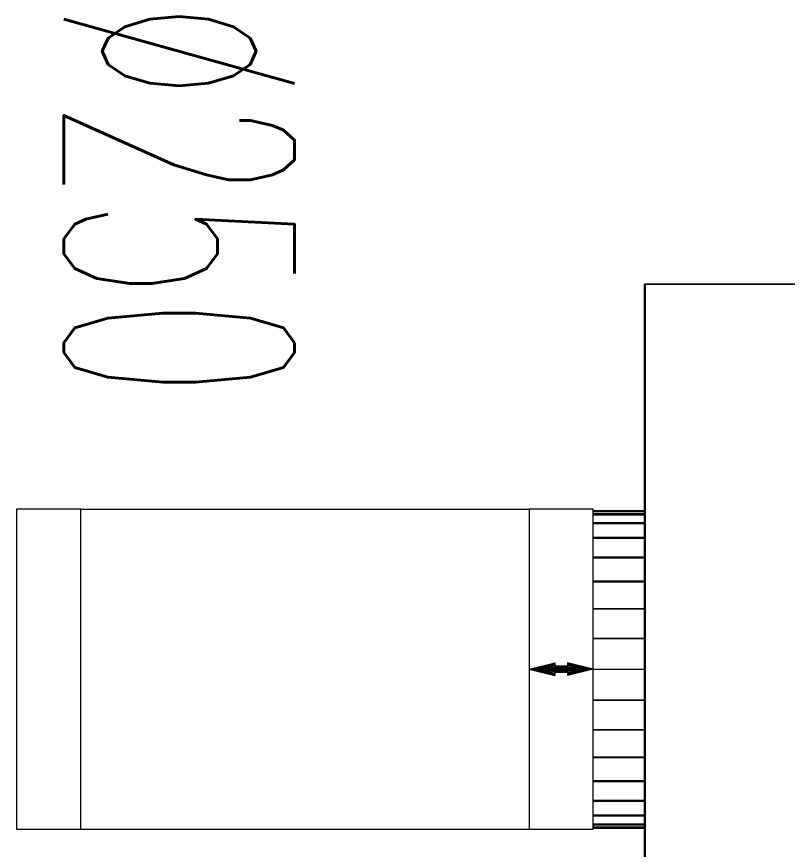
# Model space of a CAD drawing. Header units: inches. Extents: x -772 to 6765, y -813 to 4093.
# Drawn here: x 5746.4 to 5806.6, y 44.6 to 109.6 of the extents above; entities that cross this region are included whole.
import ezdxf
from ezdxf.enums import TextEntityAlignment as Align

# ---------------------------------------------------------------- set-up
doc = ezdxf.new("R2010")
doc.units = ezdxf.units.IN
doc.header["$MEASUREMENT"] = 0
for name, color, linetype, lineweight in [('MTY-EMIS-KANALI', 150, 'Continuous', 0), ('MTY-UFLEME-KANALI-Flex', 21, 'ZIGZAG', 0), ('VDI3805_Objects', 7, 'Continuous', 0)]:
    doc.layers.add(name, color=color, linetype=linetype, lineweight=lineweight)
doc.styles.add('CAP', font='simplxtw.shx', dxfattribs={"width": 0.65})
doc.linetypes.add('ZIGZAG', pattern='A,0.0001,-0.2,[131,ltypeshp.shx,S=0.2,R=0,X=-0.2,Y=0],-0.4,[131,ltypeshp.shx,S=0.2,R=180.00002,X=0.2,Y=0],-0.2', length=0.8001)

# ---------------------------------------------------------------- blocks, each defined once
blk = doc.blocks.new('70205_970_03')
at = {"layer": 'VDI3805_Objects', "color": 253}
for p, q in [((-0.3005, -0.3005), (-0.3005, 0.3005)), ((0.3005, 0.3005), (-0.3005, 0.3005)), ((-0.2995, -0.2995), (-0.2995, 0.2995)), ((-0.2995, 0.2995), (0.2995, 0.2995)), ((0.2995, 0.2995), (0.2995, -0.2995)), ((0.3005, -0.3005), (0.3005, 0.3005)), ((0.3005, 0.3005), (0.31561, 0.3005)), ((0.4355, 0.3005), (0.3005, 0.3005)), ((0.31561, -0.3005), (0.31561, 0.3005)), ((0.31561, 0.3005), (0.4355, 0.3005)), ((0.4345, -0.3005), (0.4345, 0.3005)), ((0.4345, 0.3005), (0.4355, 0.3005)), ((0.4355, -0.3005), (0.4355, 0.3005)), ((0.4355, -0.3005), (0.4355, 0.3005)), ((-0.269, 0.295), (-0.295, 0.295)), ((-0.295, 0.295), (-0.295, 0.265)), ((-0.295, 0.295), (-0.265, 0.295)), ((-0.269, 0.295), (-0.269, 0.265)), ((-0.265, 0.295), (-0.265, 0.265)), ((0.265, 0.265), (0.265, 0.295)), ((0.265, 0.295), (0.295, 0.295)), ((0.295, 0.295), (0.269, 0.295)), ((0.269, 0.265), (0.269, 0.295)), ((0.295, 0.265), (0.295, 0.295)), ((-0.285, 0.28), (-0.2849, 0.28097)), ((-0.2849, 0.27903), (-0.285, 0.28)), ((-0.2849, 0.28097), (-0.28462, 0.28191)), ((-0.28462, 0.28191), (-0.28416, 0.28278)), ((-0.28416, 0.28278), (-0.28354, 0.28354)), ((-0.28354, 0.28354), (-0.28278, 0.28416)), ((-0.28278, 0.28416), (-0.28191, 0.28462)), ((-0.28191, 0.28462), (-0.28097, 0.2849)), ((-0.28097, 0.2849), (-0.28, 0.285)), ((-0.28, 0.285), (-0.27903, 0.2849)), ((-0.27903, 0.2849), (-0.27809, 0.28462)), ((-0.27809, 0.28462), (-0.27722, 0.28416)), ((-0.27722, 0.28416), (-0.27646, 0.28354)), ((-0.27646, 0.28354), (-0.27584, 0.28278)), ((-0.27584, 0.28278), (-0.27538, 0.28191)), ((-0.27538, 0.28191), (-0.2751, 0.28097)), ((-0.2751, 0.28097), (-0.275, 0.28)), ((-0.275, 0.28), (-0.2751, 0.27903)), ((0.275, 0.28), (0.2751, 0.28097)), ((0.2751, 0.27903), (0.275, 0.28)), ((0.2751, 0.28097), (0.27538, 0.28191)), ((0.27538, 0.28191), (0.27584, 0.28278)), ((0.27584, 0.28278), (0.27646, 0.28354)), ((0.27646, 0.28354), (0.27722, 0.28416)), ((0.27722, 0.28416), (0.27809, 0.28462)), ((0.27809, 0.28462), (0.27903, 0.2849)), ((0.27903, 0.2849), (0.28, 0.285)), ((0.28, 0.285), (0.28097, 0.2849)), ((0.28097, 0.2849), (0.28191, 0.28462)), ((0.28191, 0.28462), (0.28278, 0.28416)), ((0.28278, 0.28416), (0.28354, 0.28354)), ((0.28354, 0.28354), (0.28416, 0.28278)), ((0.28416, 0.28278), (0.28462, 0.28191)), ((0.28462, 0.28191), (0.2849, 0.28097)), ((0.2849, 0.28097), (0.285, 0.28)), ((0.285, 0.28), (0.2849, 0.27903)), ((-0.28462, 0.27809), (-0.2849, 0.27903)), ((-0.28416, 0.27722), (-0.28462, 0.27809)), ((-0.28354, 0.27646), (-0.28416, 0.27722)), ((-0.28278, 0.27584), (-0.28354, 0.27646)), ((-0.28191, 0.27538), (-0.28278, 0.27584)), ((-0.28097, 0.2751), (-0.28191, 0.27538)), ((-0.28, 0.275), (-0.28097, 0.2751)), ((-0.27903, 0.2751), (-0.28, 0.275)), ((-0.27809, 0.27538), (-0.27903, 0.2751)), ((-0.27722, 0.27584), (-0.27809, 0.27538)), ((-0.27646, 0.27646), (-0.27722, 0.27584)), ((-0.27584, 0.27722), (-0.27646, 0.27646)), ((-0.27538, 0.27809), (-0.27584, 0.27722)), ((-0.2751, 0.27903), (-0.27538, 0.27809)), ((0.27538, 0.27809), (0.2751, 0.27903)), ((0.27584, 0.27722), (0.27538, 0.27809)), ((0.27646, 0.27646), (0.27584, 0.27722)), ((0.27722, 0.27584), (0.27646, 0.27646)), ((0.27809, 0.27538), (0.27722, 0.27584)), ((0.27903, 0.2751), (0.27809, 0.27538)), ((0.28, 0.275), (0.27903, 0.2751)), ((0.28097, 0.2751), (0.28, 0.275)), ((0.28191, 0.27538), (0.28097, 0.2751)), ((0.28278, 0.27584), (0.28191, 0.27538)), ((0.28354, 0.27646), (0.28278, 0.27584)), ((0.28416, 0.27722), (0.28354, 0.27646)), ((0.28462, 0.27809), (0.28416, 0.27722)), ((0.2849, 0.27903), (0.28462, 0.27809)), ((-0.295, 0.265), (-0.269, 0.265)), ((-0.265, 0.265), (-0.295, 0.265)), ((0.295, 0.265), (0.265, 0.265)), ((0.269, 0.265), (0.295, 0.265)), ((0.4355, 0.12162), (0.4355, 0.124)), ((0.4755, 0.124), (0.4355, 0.124)), ((0.4755, 0.12162), (0.4755, 0.124)), ((0.4755, 0.123), (0.4355, 0.123)), ((0.4355, 0.123), (0.4355, 0.12064)), ((0.4355, 0.11456), (0.4355, 0.12162)), ((0.4755, 0.12162), (0.4355, 0.12162)), ((0.4755, 0.12064), (0.4355, 0.12064)), ((0.4355, 0.12064), (0.4355, 0.11364)), ((0.4755, 0.12064), (0.4755, 0.123)), ((0.4755, 0.11456), (0.4755, 0.12162)), ((0.4755, 0.11364), (0.4755, 0.12064)), ((0.4355, 0.1031), (0.4355, 0.11456)), ((0.4755, 0.11456), (0.4355, 0.11456)), ((0.4755, 0.11364), (0.4355, 0.11364)), ((0.4355, 0.11364), (0.4355, 0.10227)), ((0.4755, 0.1031), (0.4755, 0.11456)), ((0.4755, 0.10227), (0.4755, 0.11364)), ((0.4355, 0.08768), (0.4355, 0.1031)), ((0.4755, 0.1031), (0.4355, 0.1031)), ((0.4755, 0.10227), (0.4355, 0.10227)), ((0.4355, 0.10227), (0.4355, 0.08697)), ((0.4755, 0.08768), (0.4755, 0.1031)), ((0.4755, 0.08697), (0.4755, 0.10227)), ((0.4355, 0.06889), (0.4355, 0.08768)), ((0.4755, 0.08768), (0.4355, 0.08768)), ((0.4755, 0.08697), (0.4355, 0.08697)), ((0.4355, 0.08697), (0.4355, 0.06834)), ((0.4755, 0.06889), (0.4755, 0.08768)), ((0.4755, 0.06834), (0.4755, 0.08697)), ((0.4355, 0.04745), (0.4355, 0.06889)), ((0.4755, 0.06889), (0.4355, 0.06889)), ((0.4755, 0.06834), (0.4355, 0.06834)), ((0.4355, 0.06834), (0.4355, 0.04707)), ((0.4755, 0.04745), (0.4755, 0.06889)), ((0.4755, 0.04707), (0.4755, 0.06834)), ((0.4355, 0.02419), (0.4355, 0.04745)), ((0.4755, 0.04745), (0.4355, 0.04745)), ((0.4755, 0.04707), (0.4355, 0.04707)), ((0.4355, 0.04707), (0.4355, 0.024)), ((0.4755, 0.02419), (0.4755, 0.04745)), ((0.4755, 0.024), (0.4755, 0.04707)), ((0.4355, 0), (0.4355, 0.02419)), ((0.4755, 0.02419), (0.4355, 0.02419)), ((0.4755, 0.024), (0.4355, 0.024)), ((0.4355, 0.024), (0.4355, 0)), ((0.4755, 0), (0.4755, 0.02419)), ((0.4755, 0), (0.4755, 0.024)), ((0.4355, -0.02419), (0.4355, 0)), ((0.4755, 0), (0.4355, 0)), ((0.4355, 0), (0.4355, -0.024)), ((0.4755, -0.02419), (0.4755, 0)), ((0.4755, -0.024), (0.4755, 0)), ((0.4755, -0.024), (0.4355, -0.024)), ((0.4355, -0.024), (0.4355, -0.04707)), ((0.4355, -0.04745), (0.4355, -0.02419)), ((0.4755, -0.02419), (0.4355, -0.02419)), ((0.4755, -0.04707), (0.4755, -0.024)), ((0.4755, -0.04745), (0.4755, -0.02419)), ((0.4755, -0.04707), (0.4355, -0.04707)), ((0.4355, -0.04707), (0.4355, -0.06834)), ((0.4355, -0.06889), (0.4355, -0.04745)), ((0.4755, -0.04745), (0.4355, -0.04745)), ((0.4755, -0.06834), (0.4755, -0.04707)), ((0.4755, -0.06889), (0.4755, -0.04745)), ((0.4755, -0.06834), (0.4355, -0.06834)), ((0.4355, -0.06834), (0.4355, -0.08697)), ((0.4355, -0.08768), (0.4355, -0.06889)), ((0.4755, -0.06889), (0.4355, -0.06889)), ((0.4755, -0.08697), (0.4755, -0.06834)), ((0.4755, -0.08768), (0.4755, -0.06889)), ((0.4755, -0.08697), (0.4355, -0.08697)), ((0.4355, -0.08697), (0.4355, -0.10227)), ((0.4355, -0.1031), (0.4355, -0.08768)), ((0.4755, -0.08768), (0.4355, -0.08768)), ((0.4755, -0.10227), (0.4755, -0.08697)), ((0.4755, -0.1031), (0.4755, -0.08768)), ((0.4755, -0.10227), (0.4355, -0.10227)), ((0.4355, -0.10227), (0.4355, -0.11364)), ((0.4355, -0.11456), (0.4355, -0.1031)), ((0.4755, -0.1031), (0.4355, -0.1031)), ((0.4755, -0.11364), (0.4755, -0.10227)), ((0.4755, -0.11456), (0.4755, -0.1031)), ((0.4755, -0.11364), (0.4355, -0.11364)), ((0.4355, -0.11364), (0.4355, -0.12064)), ((0.4355, -0.12162), (0.4355, -0.11456)), ((0.4755, -0.11456), (0.4355, -0.11456)), ((0.4755, -0.12064), (0.4755, -0.11364)), ((0.4755, -0.12162), (0.4755, -0.11456)), ((0.4755, -0.12064), (0.4355, -0.12064)), ((0.4355, -0.12064), (0.4355, -0.123)), ((0.4355, -0.12162), (0.4355, -0.124)), ((0.4755, -0.12162), (0.4355, -0.12162)), ((0.4755, -0.123), (0.4355, -0.123)), ((0.4755, -0.123), (0.4755, -0.12064)), ((0.4755, -0.124), (0.4755, -0.12162)), ((0.4755, -0.124), (0.4355, -0.124)), ((-0.269, -0.265), (-0.295, -0.265)), ((-0.295, -0.265), (-0.295, -0.295)), ((-0.295, -0.265), (-0.265, -0.265)), ((-0.269, -0.265), (-0.269, -0.295)), ((-0.265, -0.265), (-0.265, -0.295)), ((0.265, -0.295), (0.265, -0.265)), ((0.265, -0.265), (0.295, -0.265)), ((0.295, -0.265), (0.269, -0.265)), ((0.269, -0.295), (0.269, -0.265)), ((0.295, -0.295), (0.295, -0.265)), ((-0.285, -0.28), (-0.2849, -0.27903)), ((-0.2849, -0.27903), (-0.28462, -0.27809)), ((-0.28462, -0.27809), (-0.28416, -0.27722)), ((-0.28416, -0.27722), (-0.28354, -0.27646)), ((-0.28354, -0.27646), (-0.28278, -0.27584)), ((-0.28278, -0.27584), (-0.28191, -0.27538)), ((-0.28191, -0.27538), (-0.28097, -0.2751)), ((-0.28097, -0.2751), (-0.28, -0.275)), ((-0.28, -0.275), (-0.27903, -0.2751)), ((-0.27903, -0.2751), (-0.27809, -0.27538)), ((-0.27809, -0.27538), (-0.27722, -0.27584)), ((-0.27722, -0.27584), (-0.27646, -0.27646)), ((-0.27646, -0.27646), (-0.27584, -0.27722)), ((-0.27584, -0.27722), (-0.27538, -0.27809)), ((-0.27538, -0.27809), (-0.2751, -0.27903)), ((-0.2751, -0.27903), (-0.275, -0.28)), ((0.275, -0.28), (0.2751, -0.27903)), ((0.2751, -0.27903), (0.27538, -0.27809)), ((0.27538, -0.27809), (0.27584, -0.27722)), ((0.27584, -0.27722), (0.27646, -0.27646)), ((0.27646, -0.27646), (0.27722, -0.27584)), ((0.27722, -0.27584), (0.27809, -0.27538)), ((0.27809, -0.27538), (0.27903, -0.2751)), ((0.27903, -0.2751), (0.28, -0.275)), ((0.28, -0.275), (0.28097, -0.2751)), ((0.28097, -0.2751), (0.28191, -0.27538)), ((0.28191, -0.27538), (0.28278, -0.27584)), ((0.28278, -0.27584), (0.28354, -0.27646)), ((0.28354, -0.27646), (0.28416, -0.27722)), ((0.28416, -0.27722), (0.28462, -0.27809)), ((0.28462, -0.27809), (0.2849, -0.27903)), ((0.2849, -0.27903), (0.285, -0.28)), ((-0.2849, -0.28097), (-0.285, -0.28)), ((-0.28462, -0.28191), (-0.2849, -0.28097)), ((-0.28416, -0.28278), (-0.28462, -0.28191)), ((-0.28354, -0.28354), (-0.28416, -0.28278)), ((-0.28278, -0.28416), (-0.28354, -0.28354)), ((-0.28191, -0.28462), (-0.28278, -0.28416)), ((-0.28097, -0.2849), (-0.28191, -0.28462)), ((-0.28, -0.285), (-0.28097, -0.2849)), ((-0.27903, -0.2849), (-0.28, -0.285)), ((-0.27809, -0.28462), (-0.27903, -0.2849)), ((-0.27722, -0.28416), (-0.27809, -0.28462)), ((-0.27646, -0.28354), (-0.27722, -0.28416)), ((-0.27584, -0.28278), (-0.27646, -0.28354)), ((-0.27538, -0.28191), (-0.27584, -0.28278)), ((-0.2751, -0.28097), (-0.27538, -0.28191)), ((-0.275, -0.28), (-0.2751, -0.28097)), ((0.2751, -0.28097), (0.275, -0.28)), ((0.27538, -0.28191), (0.2751, -0.28097)), ((0.27584, -0.28278), (0.27538, -0.28191)), ((0.27646, -0.28354), (0.27584, -0.28278)), ((0.27722, -0.28416), (0.27646, -0.28354)), ((0.27809, -0.28462), (0.27722, -0.28416)), ((0.27903, -0.2849), (0.27809, -0.28462)), ((0.28, -0.285), (0.27903, -0.2849)), ((0.28097, -0.2849), (0.28, -0.285)), ((0.28191, -0.28462), (0.28097, -0.2849)), ((0.28278, -0.28416), (0.28191, -0.28462)), ((0.28354, -0.28354), (0.28278, -0.28416)), ((0.28416, -0.28278), (0.28354, -0.28354)), ((0.28462, -0.28191), (0.28416, -0.28278)), ((0.2849, -0.28097), (0.28462, -0.28191)), ((0.285, -0.28), (0.2849, -0.28097)), ((-0.295, -0.295), (-0.269, -0.295)), ((-0.265, -0.295), (-0.295, -0.295)), ((0.295, -0.295), (0.265, -0.295)), ((0.269, -0.295), (0.295, -0.295)), ((-0.3005, -0.3005), (0.3005, -0.3005)), ((0.2995, -0.2995), (-0.2995, -0.2995)), ((0.3005, -0.3005), (0.31561, -0.3005)), ((0.4355, -0.3005), (0.3005, -0.3005)), ((0.31561, -0.3005), (0.4355, -0.3005)), ((0.4355, -0.3005), (0.4345, -0.3005))]:
    blk.add_line(p, q, dxfattribs=at)
blk = doc.blocks.new('70205_970_01')
at = {"layer": 'VDI3805_Objects', "color": 3}
for p, q in [((0.4955, 0.005), (0.4755, 0)), ((0.4755, 0), (0.4955, 0.0049)), ((0.4755, 0), (0.4955, 0.00462)), ((0.4755, 0), (0.4955, 0.00416)), ((0.4755, 0), (0.4955, 0.00354)), ((0.4755, 0), (0.4955, 0.00278)), ((0.4755, 0), (0.4955, 0.00191)), ((0.4755, 0), (0.4955, 0.00098)), ((0.4755, 0), (0.4955, 0)), ((0.4755, 0), (0.4955, -0.00098)), ((0.4755, 0), (0.4955, -0.00191)), ((0.4755, 0), (0.4955, -0.00278)), ((0.4755, 0), (0.4955, -0.00354)), ((0.4755, 0), (0.4955, -0.00416)), ((0.4755, 0), (0.4955, -0.00462)), ((0.4755, 0), (0.4955, -0.0049)), ((0.4755, 0), (0.4955, -0.005)), ((0.4955, 0.005), (0.4955, 0.0049)), ((0.4955, 0.0049), (0.4955, 0.00462)), ((0.4955, 0.00462), (0.4955, 0.00416)), ((0.4955, 0.00416), (0.4955, 0.00354)), ((0.4955, 0.00354), (0.4955, 0.00278)), ((0.4955, 0.00278), (0.4955, 0.00191)), ((0.4955, 0.00245), (0.4955, 0.0025)), ((0.5055, 0.0025), (0.4955, 0.0025)), ((0.4955, 0.00245), (0.4955, 0.00231)), ((0.4955, 0.00245), (0.5055, 0.00245)), ((0.4955, 0.00231), (0.4955, 0.00208)), ((0.4955, 0.00231), (0.5055, 0.00231)), ((0.4955, 0.00208), (0.4955, 0.00177)), ((0.4955, 0.00208), (0.5055, 0.00208)), ((0.4955, 0.00191), (0.4955, 0.00098)), ((0.4955, 0.00177), (0.4955, 0.00139)), ((0.4955, 0.00177), (0.5055, 0.00177)), ((0.4955, 0.00139), (0.4955, 0.00096)), ((0.4955, 0.00139), (0.5055, 0.00139)), ((0.4955, 0.00098), (0.4955, 0)), ((0.4955, 0.00096), (0.4955, 0.00049)), ((0.4955, 0.00096), (0.5055, 0.00096)), ((0.4955, 0.00049), (0.4955, 0)), ((0.4955, 0.00049), (0.5055, 0.00049)), ((0.4955, 0), (0.4955, -0.00098)), ((0.4955, 0), (0.4955, -0.00049)), ((0.4955, 0), (0.5055, 0)), ((0.5055, 0.0049), (0.5055, 0.005)), ((0.5255, 0), (0.5055, 0.005)), ((0.5055, 0.0049), (0.5055, 0.00462)), ((0.5255, 0), (0.5055, 0.0049)), ((0.5055, 0.00462), (0.5055, 0.00416)), ((0.5255, 0), (0.5055, 0.00462)), ((0.5055, 0.00416), (0.5055, 0.00354)), ((0.5255, 0), (0.5055, 0.00416)), ((0.5055, 0.00354), (0.5055, 0.00278)), ((0.5255, 0), (0.5055, 0.00354)), ((0.5055, 0.00278), (0.5055, 0.00191)), ((0.5255, 0), (0.5055, 0.00278)), ((0.5055, 0.0025), (0.5055, 0.00245)), ((0.5055, 0.00245), (0.5055, 0.00231)), ((0.5055, 0.00231), (0.5055, 0.00208)), ((0.5055, 0.00208), (0.5055, 0.00177)), ((0.5055, 0.00191), (0.5055, 0.00098)), ((0.5255, 0), (0.5055, 0.00191)), ((0.5055, 0.00177), (0.5055, 0.00139)), ((0.5055, 0.00139), (0.5055, 0.00096)), ((0.5055, 0.00098), (0.5055, 0)), ((0.5255, 0), (0.5055, 0.00098)), ((0.5055, 0.00096), (0.5055, 0.00049)), ((0.5055, 0.00049), (0.5055, 0)), ((0.5055, 0), (0.5055, -0.00049)), ((0.5055, 0), (0.5055, -0.00098)), ((0.5255, 0), (0.5055, 0)), ((0.5255, 0), (0.5055, -0.00098)), ((0.5255, 0), (0.5055, -0.00191)), ((0.5255, 0), (0.5055, -0.00278)), ((0.5255, 0), (0.5055, -0.00354)), ((0.5255, 0), (0.5055, -0.00416)), ((0.5255, 0), (0.5055, -0.00462)), ((0.5255, 0), (0.5055, -0.0049)), ((0.5255, 0), (0.5055, -0.005)), ((0.4955, -0.00049), (0.4955, -0.00096)), ((0.4955, -0.00049), (0.5055, -0.00049)), ((0.4955, -0.00096), (0.4955, -0.00139)), ((0.4955, -0.00096), (0.5055, -0.00096)), ((0.4955, -0.00098), (0.4955, -0.00191)), ((0.4955, -0.00139), (0.4955, -0.00177)), ((0.4955, -0.00139), (0.5055, -0.00139)), ((0.4955, -0.00177), (0.4955, -0.00208)), ((0.4955, -0.00177), (0.5055, -0.00177)), ((0.4955, -0.00191), (0.4955, -0.00278)), ((0.4955, -0.00208), (0.4955, -0.00231)), ((0.4955, -0.00208), (0.5055, -0.00208)), ((0.4955, -0.00231), (0.4955, -0.00245)), ((0.4955, -0.00231), (0.5055, -0.00231)), ((0.4955, -0.00245), (0.4955, -0.0025)), ((0.4955, -0.00245), (0.5055, -0.00245)), ((0.4955, -0.0025), (0.5055, -0.0025)), ((0.4955, -0.00278), (0.4955, -0.00354)), ((0.4955, -0.00354), (0.4955, -0.00416)), ((0.4955, -0.00416), (0.4955, -0.00462)), ((0.4955, -0.00462), (0.4955, -0.0049)), ((0.4955, -0.0049), (0.4955, -0.005)), ((0.5055, -0.00049), (0.5055, -0.00096)), ((0.5055, -0.00096), (0.5055, -0.00139)), ((0.5055, -0.00098), (0.5055, -0.00191)), ((0.5055, -0.00139), (0.5055, -0.00177)), ((0.5055, -0.00177), (0.5055, -0.00208)), ((0.5055, -0.00191), (0.5055, -0.00278)), ((0.5055, -0.00208), (0.5055, -0.00231)), ((0.5055, -0.00231), (0.5055, -0.00245)), ((0.5055, -0.00245), (0.5055, -0.0025)), ((0.5055, -0.00278), (0.5055, -0.00354)), ((0.5055, -0.00354), (0.5055, -0.00416)), ((0.5055, -0.00416), (0.5055, -0.00462)), ((0.5055, -0.00462), (0.5055, -0.0049)), ((0.5055, -0.0049), (0.5055, -0.005))]:
    blk.add_line(p, q, dxfattribs=at)
blk = doc.blocks.new('A$C00D65541')
at = {"layer": 'VDI3805_Objects', "xscale": 100, "yscale": 100, "zscale": 100}
for name in ['70205_970_03', '70205_970_01']:
    blk.add_blockref(name, (-50.351, -0.25), dxfattribs=at)
blk = doc.blocks.new('*U218')
at = {"layer": 'MTY-UFLEME-KANALI-Flex', "ltscale": 0.5}
for p, q in [((-12.5, 15.189), (-12.5, 50.194)), ((12.5, 15.189), (12.5, 50.194))]:
    blk.add_line(p, q, dxfattribs=at)
at = {"layer": 'MTY-UFLEME-KANALI-Flex', "linetype": 'ByBlock', "ltscale": 0.5}
for points in [[(12.5, 55.194), (-12.5, 55.194), (-12.5, 50.194), (12.5, 50.194)], [(12.5, 15.189), (-12.5, 15.189), (-12.5, 10.189), (12.5, 10.189)]]:
    blk.add_lwpolyline(points, close=True, dxfattribs=at)
at = {"layer": 'MTY-UFLEME-KANALI-Flex', "color": 7, "ltscale": 0.5, "style": 'CAP', "width": 0.5}
blk.add_attdef('X', text='', height=18, dxfattribs=at).set_placement((-36.676, 13.876), align=Align.CENTER)
blk = doc.blocks.new('mekanik')
at = {"rotation": 270}
blk.add_blockref('*U218', (25006.253, 6898.624), dxfattribs=at).add_auto_attribs({'X': '%%C250'})
at = {"layer": 'MTY-EMIS-KANALI', "xscale": -1}
blk.add_blockref('A$C00D65541', (25058.647, 6898.874), dxfattribs=at)

msp = doc.modelspace()

# ---------------------------------------------------------------- block references
msp.add_blockref('mekanik', (-19270, -6840))

doc.saveas('drawing.dxf')
